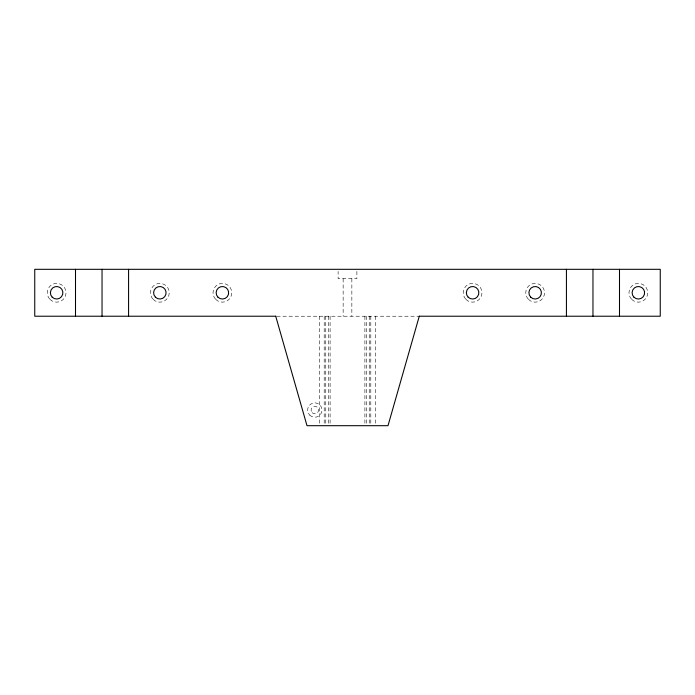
<?xml version="1.0" encoding="UTF-8"?>
<svg xmlns="http://www.w3.org/2000/svg" width="695" height="695" viewBox="0 0 695 695"><rect width="100%" height="100%" fill="white"/><g stroke="black" fill="none" stroke-linecap="round" stroke-linejoin="round"><path stroke-width="0.52" stroke-dasharray="3.48 2.61" d="M276.801 316.225L419.276 316.225M375.491 316.225L375.491 423.516M370.8 316.225L370.8 423.516M369.236 316.225L369.236 423.516M366.465 316.225L366.465 423.516M364.901 316.225L364.901 423.516M356.882 271.397L356.882 278.695L338.118 278.695L338.118 271.397M351.852 278.695L351.852 316.225M343.148 278.695L343.148 316.225M330.099 316.225L330.099 423.516M328.535 316.225L328.535 425.688M325.764 316.225L325.764 423.516M324.2 316.225L324.2 423.516M319.509 316.225L319.509 423.516M631.72 299.406A9.383 9.383 0 0 0 647.419 295.201A9.383 9.383 0 0 0 635.925 283.708A9.383 9.383 0 0 0 631.72 299.406M528.513 299.406A9.383 9.383 0 0 0 544.211 295.201A9.383 9.383 0 0 0 532.726 283.708A9.383 9.383 0 0 0 528.513 299.406M465.963 299.406A9.383 9.383 0 0 0 481.661 295.201A9.383 9.383 0 0 0 470.176 283.708A9.383 9.383 0 0 0 465.963 299.406M215.763 299.406A9.383 9.383 0 0 0 231.461 295.201A9.383 9.383 0 0 0 219.968 283.708A9.383 9.383 0 0 0 215.763 299.406M153.213 299.406A9.383 9.383 0 0 0 168.911 295.201A9.383 9.383 0 0 0 157.417 283.708A9.383 9.383 0 0 0 153.213 299.406M50.005 299.406A9.383 9.383 0 0 0 65.704 295.201A9.383 9.383 0 0 0 54.21 283.708A9.383 9.383 0 0 0 50.005 299.406M312.168 412.7A3.753 3.753 0 0 0 318.44 411.023A3.753 3.753 0 0 0 313.845 406.427A3.753 3.753 0 0 0 312.168 412.7M309.735 415.132A7.193 7.193 0 0 0 321.768 411.909A7.193 7.193 0 0 0 312.959 403.1A7.193 7.193 0 0 0 309.735 415.132"/><path stroke-width="1.04" d="M419.276 316.225L388.001 425.688L306.999 425.688L275.724 316.225M275.828 316.225L34.75 316.225L34.75 269.312L660.25 269.312L660.25 316.225L419.172 316.225M619.497 269.312L619.497 316.225M592.965 269.312L592.965 316.225M566.425 269.312L566.425 316.225M128.575 269.312L128.575 316.225M102.035 269.312L102.035 316.225M75.503 269.312L75.503 316.225M633.936 297.191A6.255 6.255 0 0 0 644.404 294.393A6.255 6.255 0 0 0 636.742 286.731A6.255 6.255 0 0 0 633.936 297.191M52.221 297.191A6.255 6.255 0 0 0 62.68 294.385A6.255 6.255 0 0 0 55.027 286.731A6.255 6.255 0 0 0 52.221 297.191M530.728 297.191A6.255 6.255 0 0 0 541.197 294.393A6.255 6.255 0 0 0 533.534 286.731A6.255 6.255 0 0 0 530.728 297.191M468.178 297.191A6.255 6.255 0 0 0 478.647 294.393A6.255 6.255 0 0 0 470.984 286.731A6.255 6.255 0 0 0 468.178 297.191M217.978 297.199A6.255 6.255 0 0 0 228.446 294.393A6.255 6.255 0 0 0 220.784 286.731A6.255 6.255 0 0 0 217.978 297.199M155.428 297.191A6.255 6.255 0 0 0 165.888 294.385A6.255 6.255 0 0 0 158.234 286.731A6.255 6.255 0 0 0 155.428 297.191"/></g></svg>
